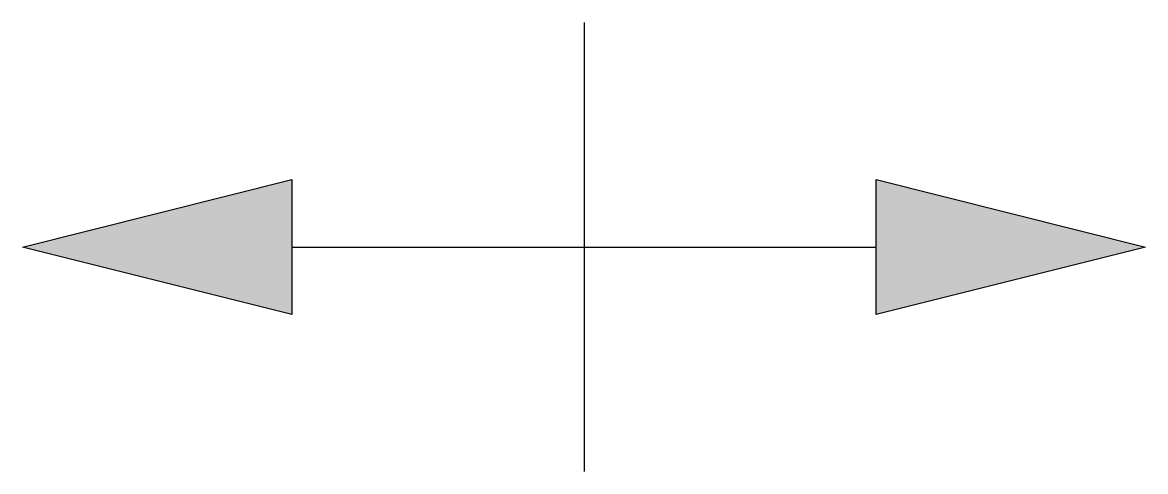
# Model space of a CAD drawing. Header units: metres. Extents: x -1.25 to 1.25, y -0.5 to 0.5.
import ezdxf

# ---------------------------------------------------------------- set-up
doc = ezdxf.new("R2010")
doc.units = ezdxf.units.M
doc.header["$MEASUREMENT"] = 0

msp = doc.modelspace()

# ---------------------------------------------------------------- linework, layer by layer
for p, q in [((0, 0.5), (0, -0.5)), ((-0.6502, 0), (0.6502, 0))]:
    msp.add_line(p, q)
at = {"flags": 128}
for points in [[(-0.6502, -0.15), (-1.25, 0), (-0.6502, 0.15)], [(0.6502, 0.15), (1.25, 0), (0.6502, -0.15)]]:
    msp.add_lwpolyline(points, close=True, dxfattribs=at)
at = {"color": 8, "extrusion": (0, 0, -1)}
msp.add_solid([(0.6502, -0.15), (1.25, 0), (0.6502, 0.15)], dxfattribs=at)
at = {"color": 8}
msp.add_solid([(0.6502, 0.15), (1.25, 0), (0.6502, -0.15)], dxfattribs=at)

doc.saveas('drawing.dxf')
